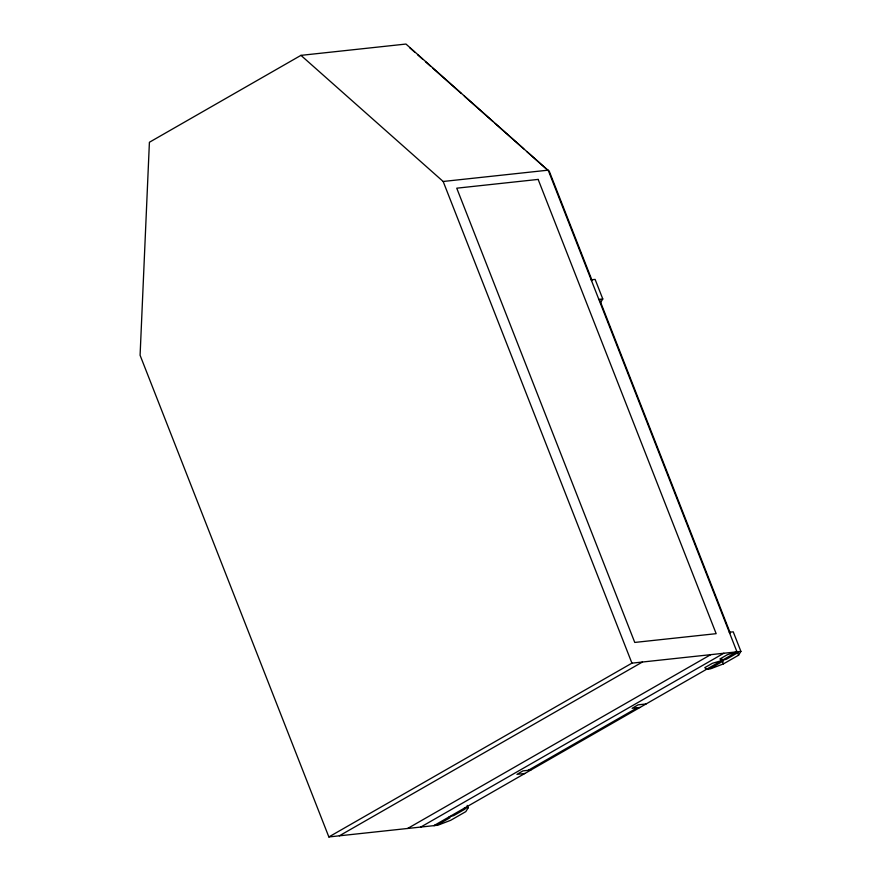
<?xml version="1.0" encoding="UTF-8"?>
<svg xmlns="http://www.w3.org/2000/svg" width="881" height="881" viewBox="0 0 881 881"><rect width="100%" height="100%" fill="white"/><g stroke="black" fill="none" stroke-linecap="round" stroke-linejoin="round"><path stroke-width="1.32" d="M600.457 302.756L602.791 298.978L595.115 279.398L591.173 279.817L592.12 280.599L549.414 171.608L405.976 44.05L300.95 55.36L149.407 142.259L140.09 355.274L328.855 836.95L437.835 825.222L450.665 820.31L465.818 811.621L468.141 807.833L467.183 805.388M300.95 55.36L443.165 181.475L548.202 170.165L736.968 651.841L737.915 652.623L726.55 659.142L712.344 663.316L704.767 667.655L706.661 669.219L710.604 668.8L723.433 663.889L738.586 655.2L740.91 651.411L733.234 631.831L729.292 632.261L730.239 633.043L599.796 300.179L598.849 299.397L602.791 298.978M328.855 836.95L631.93 663.151L740.91 651.411M339.361 835.816L642.436 662.016M407.639 828.47L710.714 654.671M420.766 827.061L723.841 653.25M528.248 770.313L637.359 707.74M721.803 658.867L722.761 661.312L711.396 667.831L706.661 669.219M646.048 703.985L638.163 704.833L632.106 708.302L639.98 707.454M530.88 770.027L522.995 770.875L516.938 774.355L524.812 773.507M468.141 807.833L464.199 808.262L465.146 809.044L453.781 815.564L449.046 816.951L449.993 817.733L438.628 824.253L433.893 825.64L736.968 651.841L727.497 654.627L719.92 658.966L722.761 661.312M409.676 47.695L414.632 52.089M417.594 54.721L422.55 59.104M425.512 61.736L430.534 66.196M432.582 68.013L461.281 93.452M464.353 96.183L493.052 121.622M495.1 123.439L523.788 148.889M526.86 151.609L549.414 171.608M737.144 651.522L738.586 655.2M721.991 660.21L723.433 663.889M443.165 181.475L631.93 663.151M538.148 179.416L456.743 188.182L634.76 642.436L716.165 633.67L538.148 179.416"/></g></svg>
